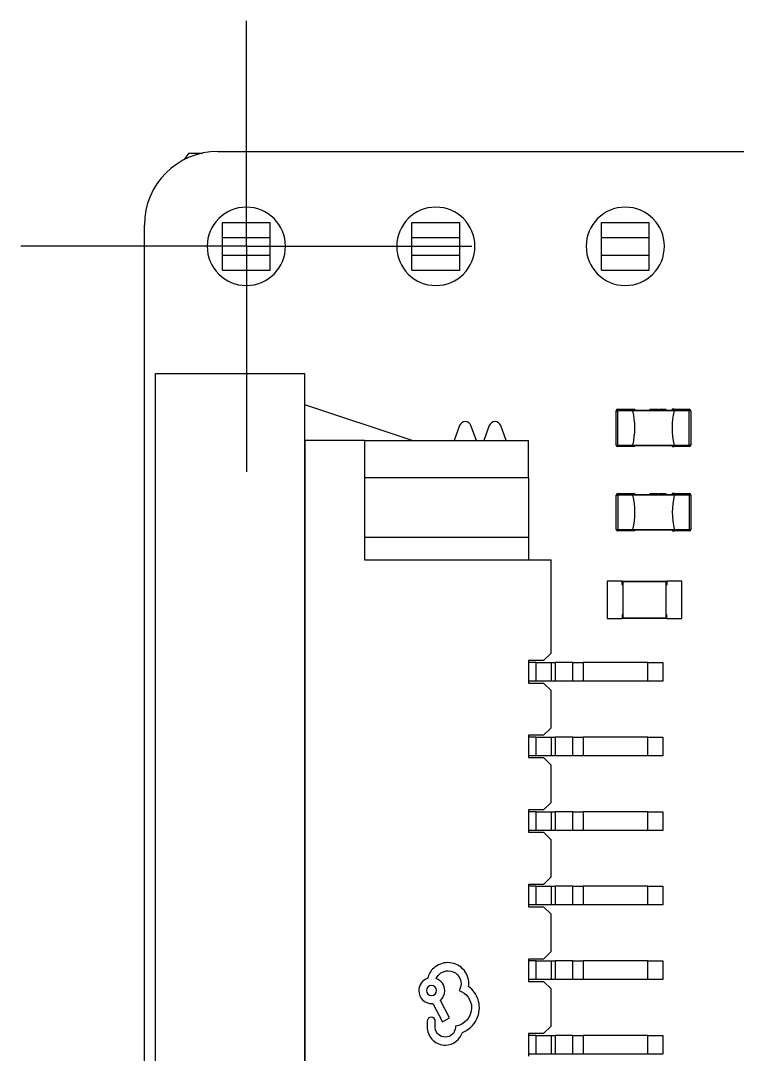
# Model space of a CAD drawing. Header units: millimetres. Extents: x 0 to 297, y 0 to 210.
# Drawn here: x 31.49 to 45.9, y 147.07 to 167.86 of the extents above; entities that cross this region are included whole.
import ezdxf

# ---------------------------------------------------------------- set-up
doc = ezdxf.new("R2010")
doc.units = ezdxf.units.MM
doc.layers.add('图框', color=7, linetype='Continuous')

# ---------------------------------------------------------------- blocks, each defined once
blk = doc.blocks.new('SW_CENTERMARKSYMBOL_2')
at = {"layer": '图框', "color": 0}
for p, q in [((0, 3.75), (0, 4.537)), ((0, 0), (0, 3.75)), ((-3.75, 0), (-4.537, 0)), ((0, 0), (-3.75, 0)), ((0, 0), (0, -3.75)), ((0, 0), (3.75, 0)), ((3.75, 0), (4.537, 0)), ((0, -3.75), (0, -4.537))]:
    blk.add_line(p, q, dxfattribs=at)

msp = doc.modelspace()

# ---------------------------------------------------------------- linework, layer by layer
at = {"color": 7, "linetype": 'Continuous', "lineweight": 25}
for p, q in [((34.877, 165.193), (34.775, 165.057)), ((34.877, 165.193), (35.151, 165.193)), ((35.462, 165.226), (135.962, 165.226)), ((35.552, 163.498), (35.552, 163.798)), ((35.552, 163.798), (36.512, 163.798)), ((36.512, 163.498), (36.512, 163.798)), ((39.362, 163.498), (39.362, 163.798)), ((39.362, 163.798), (40.322, 163.798)), ((40.322, 163.498), (40.322, 163.798)), ((43.172, 163.798), (44.132, 163.798)), ((43.172, 163.498), (43.172, 163.798)), ((44.132, 163.498), (44.132, 163.798)), ((33.981, 124.745), (33.981, 163.745)), ((35.552, 163.498), (36.512, 163.498)), ((35.552, 163.138), (35.552, 163.498)), ((36.512, 163.138), (36.512, 163.498)), ((39.362, 163.498), (40.322, 163.498)), ((39.362, 163.138), (39.362, 163.498)), ((40.322, 163.138), (40.322, 163.498)), ((43.172, 163.138), (43.172, 163.498)), ((43.172, 163.498), (44.132, 163.498)), ((44.132, 163.138), (44.132, 163.498)), ((35.552, 162.838), (35.552, 163.138)), ((35.552, 163.138), (36.512, 163.138)), ((36.512, 162.838), (36.512, 163.138)), ((39.362, 163.138), (40.322, 163.138)), ((39.362, 162.838), (39.362, 163.138)), ((40.322, 162.838), (40.322, 163.138)), ((43.172, 162.838), (43.172, 163.138)), ((43.172, 163.138), (44.132, 163.138)), ((44.132, 162.838), (44.132, 163.138)), ((35.552, 162.838), (36.512, 162.838)), ((39.362, 162.838), (40.322, 162.838)), ((43.172, 162.838), (44.132, 162.838)), ((34.208, 160.762), (37.208, 160.762)), ((34.208, 127.762), (34.208, 160.762)), ((37.208, 127.762), (37.208, 160.762)), ((39.368, 159.412), (37.208, 160.132)), ((43.468, 160.011), (43.498, 160.011)), ((43.468, 159.321), (43.468, 160.011)), ((43.498, 160.011), (43.498, 160.041)), ((43.498, 160.041), (43.802, 160.041)), ((43.498, 160.011), (43.498, 159.321)), ((43.802, 160.011), (43.498, 160.011)), ((43.796, 160.037), (43.799, 160.037)), ((43.799, 160.026), (43.796, 160.026)), ((43.799, 160.026), (43.799, 160.037)), ((43.802, 160.041), (43.843, 160.041)), ((43.802, 160.026), (44.633, 160.026)), ((44.633, 160.011), (43.802, 160.011)), ((43.843, 160.026), (43.843, 160.041)), ((44.142, 160.041), (44.142, 160.026)), ((44.142, 160.041), (44.153, 160.041)), ((44.153, 160.041), (44.153, 160.026)), ((44.153, 160.041), (44.158, 160.041)), ((44.158, 160.041), (44.158, 160.026)), ((44.158, 160.041), (44.169, 160.041)), ((44.169, 160.041), (44.169, 160.026)), ((44.171, 160.041), (44.171, 160.026)), ((44.176, 160.041), (44.176, 160.026)), ((44.176, 160.041), (44.179, 160.041)), ((44.18, 160.041), (44.18, 160.026)), ((44.18, 160.041), (44.192, 160.041)), ((44.192, 160.041), (44.192, 160.026)), ((44.192, 160.041), (44.196, 160.041)), ((44.196, 160.041), (44.196, 160.026)), ((44.196, 160.041), (44.208, 160.041)), ((44.208, 160.041), (44.208, 160.026)), ((44.208, 160.041), (44.208, 160.041)), ((44.209, 160.041), (44.209, 160.026)), ((44.214, 160.041), (44.214, 160.026)), ((44.225, 160.041), (44.225, 160.026)), ((44.225, 160.041), (44.234, 160.041)), ((44.234, 160.041), (44.234, 160.026)), ((44.234, 160.041), (44.239, 160.041)), ((44.239, 160.041), (44.239, 160.026)), ((44.239, 160.041), (44.24, 160.041)), ((44.24, 160.041), (44.24, 160.026)), ((44.24, 160.041), (44.241, 160.041)), ((44.241, 160.041), (44.241, 160.026)), ((44.241, 160.041), (44.256, 160.041)), ((44.256, 160.041), (44.256, 160.026)), ((44.257, 160.041), (44.257, 160.026)), ((44.257, 160.041), (44.257, 160.041)), ((44.26, 160.041), (44.26, 160.026)), ((44.262, 160.041), (44.262, 160.026)), ((44.27, 160.041), (44.27, 160.026)), ((44.271, 160.041), (44.273, 160.041)), ((44.281, 160.041), (44.281, 160.026)), ((44.282, 160.041), (44.282, 160.041)), ((44.285, 160.041), (44.285, 160.026)), ((44.286, 160.041), (44.286, 160.026)), ((44.286, 160.041), (44.299, 160.041)), ((44.286, 160.041), (44.286, 160.026)), ((44.286, 160.041), (44.286, 160.041)), ((44.299, 160.041), (44.299, 160.026)), ((44.299, 160.041), (44.303, 160.041)), ((44.303, 160.041), (44.303, 160.026)), ((44.327, 160.041), (44.327, 160.026)), ((44.349, 160.041), (44.349, 160.026)), ((44.361, 160.041), (44.361, 160.026)), ((44.39, 160.041), (44.39, 160.026)), ((44.416, 160.041), (44.416, 160.026)), ((44.426, 160.041), (44.426, 160.026)), ((44.431, 160.041), (44.431, 160.026)), ((44.456, 160.041), (44.456, 160.026)), ((44.466, 160.041), (44.466, 160.026)), ((44.593, 160.041), (44.593, 160.026)), ((44.633, 160.041), (44.593, 160.041)), ((44.633, 160.041), (44.938, 160.041)), ((44.938, 160.011), (44.633, 160.011)), ((44.636, 160.037), (44.639, 160.037)), ((44.636, 160.026), (44.636, 160.037)), ((44.639, 160.026), (44.636, 160.026)), ((44.938, 160.041), (44.938, 160.011)), ((44.938, 159.321), (44.938, 160.011)), ((44.968, 160.011), (44.938, 160.011)), ((44.968, 160.011), (44.968, 159.321)), ((40.317, 159.712), (40.208, 159.412)), ((40.658, 159.412), (40.548, 159.712)), ((40.917, 159.712), (40.808, 159.412)), ((41.258, 159.412), (41.148, 159.712)), ((37.208, 159.412), (37.208, 129.112)), ((38.408, 159.412), (37.208, 159.412)), ((38.408, 159.412), (38.408, 157.012)), ((38.408, 159.412), (41.708, 159.412)), ((41.708, 158.662), (41.708, 159.412)), ((43.468, 159.321), (43.498, 159.321)), ((43.498, 159.291), (43.498, 159.321)), ((43.498, 159.321), (43.802, 159.321)), ((43.802, 159.291), (43.498, 159.291)), ((43.796, 159.306), (43.799, 159.306)), ((43.799, 159.295), (43.796, 159.295)), ((43.799, 159.306), (43.799, 159.295)), ((43.802, 159.321), (44.633, 159.321)), ((44.633, 159.306), (43.802, 159.306)), ((43.843, 159.291), (43.802, 159.291)), ((43.843, 159.291), (43.843, 159.306)), ((44.593, 159.306), (44.593, 159.291)), ((44.593, 159.291), (44.633, 159.291)), ((44.633, 159.321), (44.938, 159.321)), ((44.938, 159.291), (44.633, 159.291)), ((44.636, 159.306), (44.639, 159.306)), ((44.636, 159.306), (44.636, 159.295)), ((44.639, 159.295), (44.636, 159.295)), ((44.938, 159.321), (44.938, 159.291)), ((44.968, 159.321), (44.938, 159.321)), ((38.408, 158.662), (38.408, 157.462)), ((41.708, 158.662), (38.408, 158.662)), ((41.708, 158.662), (41.708, 157.462)), ((43.471, 157.625), (43.471, 158.315)), ((43.471, 158.315), (43.501, 158.315)), ((43.501, 158.315), (43.501, 158.345)), ((43.501, 158.345), (43.806, 158.345)), ((43.501, 158.315), (43.501, 157.625)), ((43.806, 158.315), (43.501, 158.315)), ((43.8, 158.341), (43.802, 158.341)), ((43.802, 158.33), (43.8, 158.33)), ((43.802, 158.33), (43.802, 158.341)), ((43.806, 158.345), (43.846, 158.345)), ((43.806, 158.33), (44.636, 158.33)), ((44.636, 158.315), (43.806, 158.315)), ((43.846, 158.33), (43.846, 158.345)), ((44.145, 158.345), (44.145, 158.33)), ((44.145, 158.345), (44.157, 158.345)), ((44.157, 158.345), (44.157, 158.33)), ((44.157, 158.345), (44.161, 158.345)), ((44.161, 158.345), (44.161, 158.33)), ((44.161, 158.345), (44.173, 158.345)), ((44.173, 158.345), (44.173, 158.33)), ((44.175, 158.345), (44.175, 158.33)), ((44.179, 158.345), (44.179, 158.33)), ((44.179, 158.345), (44.183, 158.345)), ((44.184, 158.345), (44.184, 158.33)), ((44.184, 158.345), (44.195, 158.345)), ((44.195, 158.345), (44.195, 158.33)), ((44.195, 158.345), (44.199, 158.345)), ((44.199, 158.345), (44.199, 158.33)), ((44.199, 158.345), (44.211, 158.345)), ((44.211, 158.345), (44.211, 158.33)), ((44.211, 158.345), (44.212, 158.345)), ((44.213, 158.345), (44.213, 158.33)), ((44.217, 158.345), (44.217, 158.33)), ((44.229, 158.345), (44.229, 158.33)), ((44.229, 158.345), (44.238, 158.345)), ((44.238, 158.345), (44.238, 158.33)), ((44.238, 158.345), (44.242, 158.345)), ((44.242, 158.345), (44.242, 158.33)), ((44.242, 158.345), (44.243, 158.345)), ((44.243, 158.345), (44.243, 158.33)), ((44.243, 158.345), (44.244, 158.345)), ((44.244, 158.345), (44.244, 158.33)), ((44.244, 158.345), (44.26, 158.345)), ((44.26, 158.345), (44.26, 158.33)), ((44.26, 158.345), (44.261, 158.345)), ((44.261, 158.345), (44.261, 158.33)), ((44.263, 158.345), (44.263, 158.33)), ((44.266, 158.345), (44.266, 158.33)), ((44.273, 158.345), (44.273, 158.33)), ((44.275, 158.345), (44.276, 158.345)), ((44.284, 158.345), (44.284, 158.33)), ((44.286, 158.345), (44.286, 158.345)), ((44.289, 158.345), (44.289, 158.33)), ((44.29, 158.345), (44.29, 158.33)), ((44.29, 158.345), (44.302, 158.345)), ((44.29, 158.345), (44.29, 158.33)), ((44.29, 158.345), (44.29, 158.345)), ((44.302, 158.345), (44.302, 158.33)), ((44.302, 158.345), (44.306, 158.345)), ((44.306, 158.345), (44.306, 158.33)), ((44.331, 158.345), (44.331, 158.33)), ((44.352, 158.345), (44.352, 158.33)), ((44.364, 158.345), (44.364, 158.33)), ((44.394, 158.345), (44.394, 158.33)), ((44.42, 158.345), (44.42, 158.33)), ((44.429, 158.345), (44.429, 158.33)), ((44.434, 158.345), (44.434, 158.33)), ((44.459, 158.345), (44.459, 158.33)), ((44.469, 158.345), (44.469, 158.33)), ((44.596, 158.345), (44.596, 158.33)), ((44.636, 158.345), (44.596, 158.345)), ((44.636, 158.345), (44.941, 158.345)), ((44.941, 158.315), (44.636, 158.315)), ((44.64, 158.341), (44.643, 158.341)), ((44.64, 158.33), (44.64, 158.341)), ((44.643, 158.33), (44.64, 158.33)), ((44.941, 158.345), (44.941, 158.315)), ((44.941, 157.625), (44.941, 158.315)), ((44.971, 158.315), (44.941, 158.315)), ((44.971, 158.315), (44.971, 157.625)), ((43.471, 157.625), (43.501, 157.625)), ((43.501, 157.595), (43.501, 157.625)), ((43.501, 157.625), (43.806, 157.625)), ((43.806, 157.595), (43.501, 157.595)), ((43.8, 157.61), (43.802, 157.61)), ((43.802, 157.599), (43.8, 157.599)), ((43.802, 157.61), (43.802, 157.599)), ((43.806, 157.625), (44.636, 157.625)), ((44.636, 157.61), (43.806, 157.61)), ((43.846, 157.595), (43.806, 157.595)), ((43.846, 157.595), (43.846, 157.61)), ((44.596, 157.61), (44.596, 157.595)), ((44.596, 157.595), (44.636, 157.595)), ((44.636, 157.625), (44.941, 157.625)), ((44.941, 157.595), (44.636, 157.595)), ((44.64, 157.61), (44.643, 157.61)), ((44.64, 157.61), (44.64, 157.599)), ((44.643, 157.599), (44.64, 157.599)), ((44.971, 157.625), (44.941, 157.625)), ((44.941, 157.625), (44.941, 157.595)), ((41.708, 157.462), (38.408, 157.462)), ((41.708, 157.462), (41.708, 157.012)), ((38.408, 157.012), (42.158, 157.012)), ((42.158, 155.137), (42.158, 157.012)), ((43.589, 156.585), (43.289, 156.585)), ((43.289, 156.585), (43.289, 155.835)), ((43.589, 156.585), (43.604, 156.57)), ((43.589, 156.585), (44.489, 156.585)), ((43.589, 156.51), (43.589, 156.585)), ((43.589, 156.51), (43.596, 156.51)), ((43.604, 156.57), (43.604, 155.85)), ((44.474, 156.57), (43.604, 156.57)), ((44.474, 156.57), (44.489, 156.585)), ((44.474, 155.85), (44.474, 156.57)), ((44.481, 156.51), (44.489, 156.51)), ((44.489, 156.585), (44.489, 156.51)), ((44.789, 156.585), (44.489, 156.585)), ((44.789, 155.835), (44.789, 156.585)), ((43.589, 155.91), (43.589, 155.835)), ((43.596, 155.91), (43.589, 155.91)), ((44.489, 155.91), (44.481, 155.91)), ((44.489, 155.835), (44.489, 155.91)), ((43.289, 155.835), (43.589, 155.835)), ((43.589, 155.835), (43.604, 155.85)), ((44.489, 155.835), (43.589, 155.835)), ((43.604, 155.85), (44.474, 155.85)), ((43.751, 155.834), (43.751, 155.835)), ((43.772, 155.834), (43.772, 155.835)), ((43.822, 155.834), (43.822, 155.835)), ((43.832, 155.834), (43.832, 155.835)), ((43.851, 155.834), (43.851, 155.835)), ((43.903, 155.834), (43.903, 155.835)), ((43.962, 155.834), (43.962, 155.835)), ((43.985, 155.834), (43.985, 155.835)), ((44.028, 155.834), (44.028, 155.835)), ((44.077, 155.834), (44.077, 155.835)), ((44.078, 155.834), (44.077, 155.834)), ((44.078, 155.834), (44.078, 155.835)), ((44.078, 155.834), (44.078, 155.835)), ((44.078, 155.834), (44.078, 155.835)), ((44.078, 155.834), (44.078, 155.834)), ((44.086, 155.834), (44.078, 155.834)), ((44.078, 155.834), (44.078, 155.834)), ((44.086, 155.834), (44.086, 155.835)), ((44.11, 155.834), (44.086, 155.834)), ((44.11, 155.834), (44.11, 155.835)), ((44.113, 155.834), (44.113, 155.835)), ((44.122, 155.834), (44.122, 155.835)), ((44.14, 155.834), (44.137, 155.834)), ((44.144, 155.834), (44.144, 155.835)), ((44.159, 155.834), (44.159, 155.835)), ((44.163, 155.835), (44.163, 155.834)), ((44.163, 155.834), (44.163, 155.835)), ((44.163, 155.834), (44.163, 155.835)), ((44.163, 155.834), (44.163, 155.835)), ((44.168, 155.834), (44.168, 155.835)), ((44.17, 155.834), (44.168, 155.834)), ((44.17, 155.834), (44.17, 155.835)), ((44.171, 155.834), (44.17, 155.834)), ((44.171, 155.834), (44.171, 155.835)), ((44.202, 155.834), (44.171, 155.834)), ((44.202, 155.834), (44.202, 155.835)), ((44.203, 155.834), (44.202, 155.834)), ((44.203, 155.834), (44.203, 155.835)), ((44.205, 155.834), (44.203, 155.834)), ((44.205, 155.834), (44.205, 155.835)), ((44.215, 155.834), (44.205, 155.834)), ((44.215, 155.834), (44.215, 155.835)), ((44.215, 155.834), (44.215, 155.835)), ((44.215, 155.834), (44.215, 155.834)), ((44.233, 155.834), (44.215, 155.834)), ((44.233, 155.834), (44.233, 155.835)), ((44.238, 155.834), (44.233, 155.834)), ((44.256, 155.834), (44.256, 155.835)), ((44.265, 155.834), (44.265, 155.835)), ((44.268, 155.834), (44.266, 155.834)), ((44.268, 155.834), (44.268, 155.835)), ((44.291, 155.834), (44.268, 155.834)), ((44.291, 155.834), (44.291, 155.835)), ((44.3, 155.834), (44.291, 155.834)), ((44.3, 155.834), (44.3, 155.835)), ((44.323, 155.834), (44.3, 155.834)), ((44.323, 155.834), (44.323, 155.835)), ((44.331, 155.834), (44.331, 155.835)), ((44.34, 155.834), (44.34, 155.835)), ((44.343, 155.834), (44.343, 155.835)), ((44.367, 155.834), (44.343, 155.834)), ((44.367, 155.834), (44.367, 155.835)), ((44.376, 155.834), (44.367, 155.834)), ((44.376, 155.834), (44.376, 155.835)), ((44.398, 155.834), (44.376, 155.834)), ((44.398, 155.834), (44.398, 155.835)), ((44.474, 155.85), (44.489, 155.835)), ((44.489, 155.835), (44.789, 155.835)), ((42.008, 154.987), (42.158, 155.137)), ((42.008, 154.987), (41.708, 154.987)), ((41.708, 154.987), (41.708, 154.537)), ((41.858, 154.949), (41.708, 154.949)), ((41.858, 154.574), (41.858, 154.949)), ((41.858, 154.949), (42.158, 154.949)), ((42.158, 154.949), (42.158, 154.574)), ((42.158, 154.949), (42.245, 154.949)), ((42.245, 154.949), (42.245, 154.574)), ((42.595, 154.949), (42.245, 154.949)), ((42.595, 154.574), (42.595, 154.949)), ((42.595, 154.949), (42.807, 154.949)), ((42.807, 154.949), (42.807, 154.574)), ((44.108, 154.949), (42.807, 154.949)), ((44.108, 154.574), (44.108, 154.949)), ((44.108, 154.949), (44.408, 154.949)), ((44.408, 154.949), (44.408, 154.574)), ((41.858, 154.574), (41.708, 154.574)), ((41.708, 154.537), (42.008, 154.537)), ((42.158, 154.574), (41.858, 154.574)), ((42.158, 154.387), (42.008, 154.537)), ((42.245, 154.574), (42.158, 154.574)), ((42.595, 154.574), (42.245, 154.574)), ((42.807, 154.574), (42.595, 154.574)), ((44.108, 154.574), (42.807, 154.574)), ((44.408, 154.574), (44.108, 154.574)), ((42.158, 153.637), (42.158, 154.387)), ((42.008, 153.487), (42.158, 153.637)), ((42.008, 153.487), (41.708, 153.487)), ((41.708, 153.487), (41.708, 153.037)), ((41.858, 153.449), (41.708, 153.449)), ((41.858, 153.074), (41.858, 153.449)), ((41.858, 153.449), (42.158, 153.449)), ((42.158, 153.449), (42.158, 153.074)), ((42.158, 153.449), (42.245, 153.449)), ((42.245, 153.449), (42.245, 153.074)), ((42.595, 153.449), (42.245, 153.449)), ((42.595, 153.074), (42.595, 153.449)), ((42.595, 153.449), (42.807, 153.449)), ((42.807, 153.449), (42.807, 153.074)), ((44.108, 153.449), (42.807, 153.449)), ((44.108, 153.074), (44.108, 153.449)), ((44.108, 153.449), (44.408, 153.449)), ((44.408, 153.449), (44.408, 153.074)), ((41.858, 153.074), (41.708, 153.074)), ((41.708, 153.037), (42.008, 153.037)), ((42.158, 153.074), (41.858, 153.074)), ((42.158, 152.887), (42.008, 153.037)), ((42.245, 153.074), (42.158, 153.074)), ((42.595, 153.074), (42.245, 153.074)), ((42.807, 153.074), (42.595, 153.074)), ((44.108, 153.074), (42.807, 153.074)), ((44.408, 153.074), (44.108, 153.074)), ((42.158, 152.137), (42.158, 152.887)), ((42.008, 151.987), (41.708, 151.987)), ((41.708, 151.987), (41.708, 151.537)), ((41.858, 151.949), (41.708, 151.949)), ((41.858, 151.574), (41.858, 151.949)), ((41.858, 151.949), (42.158, 151.949)), ((42.008, 151.987), (42.158, 152.137)), ((42.158, 151.949), (42.158, 151.574)), ((42.158, 151.949), (42.245, 151.949)), ((42.245, 151.949), (42.245, 151.574)), ((42.595, 151.949), (42.245, 151.949)), ((42.595, 151.574), (42.595, 151.949)), ((42.595, 151.949), (42.807, 151.949)), ((42.807, 151.949), (42.807, 151.574)), ((44.108, 151.949), (42.807, 151.949)), ((44.108, 151.574), (44.108, 151.949)), ((44.108, 151.949), (44.408, 151.949)), ((44.408, 151.949), (44.408, 151.574)), ((41.858, 151.574), (41.708, 151.574)), ((41.708, 151.537), (42.008, 151.537)), ((42.158, 151.574), (41.858, 151.574)), ((42.158, 151.387), (42.008, 151.537)), ((42.245, 151.574), (42.158, 151.574)), ((42.595, 151.574), (42.245, 151.574)), ((42.807, 151.574), (42.595, 151.574)), ((44.108, 151.574), (42.807, 151.574)), ((44.408, 151.574), (44.108, 151.574)), ((42.158, 150.637), (42.158, 151.387)), ((42.008, 150.487), (41.708, 150.487)), ((41.708, 150.487), (41.708, 150.037)), ((42.008, 150.487), (42.158, 150.637)), ((41.858, 150.449), (41.708, 150.449)), ((41.858, 150.074), (41.858, 150.449)), ((41.858, 150.449), (42.158, 150.449)), ((42.158, 150.449), (42.158, 150.074)), ((42.158, 150.449), (42.245, 150.449)), ((42.245, 150.449), (42.245, 150.074)), ((42.595, 150.449), (42.245, 150.449)), ((42.595, 150.074), (42.595, 150.449)), ((42.595, 150.449), (42.807, 150.449)), ((42.807, 150.449), (42.807, 150.074)), ((44.108, 150.449), (42.807, 150.449)), ((44.108, 150.074), (44.108, 150.449)), ((44.108, 150.449), (44.408, 150.449)), ((44.408, 150.449), (44.408, 150.074)), ((41.858, 150.074), (41.708, 150.074)), ((42.158, 150.074), (41.858, 150.074)), ((42.245, 150.074), (42.158, 150.074)), ((42.595, 150.074), (42.245, 150.074)), ((42.807, 150.074), (42.595, 150.074)), ((44.108, 150.074), (42.807, 150.074)), ((44.408, 150.074), (44.108, 150.074)), ((41.708, 150.037), (42.008, 150.037)), ((42.158, 149.887), (42.008, 150.037)), ((42.158, 149.137), (42.158, 149.887)), ((42.008, 148.987), (42.158, 149.137)), ((42.008, 148.987), (41.708, 148.987)), ((41.708, 148.987), (41.708, 148.537)), ((41.858, 148.949), (41.708, 148.949)), ((41.858, 148.574), (41.858, 148.949)), ((41.858, 148.949), (42.158, 148.949)), ((42.158, 148.949), (42.158, 148.574)), ((42.158, 148.949), (42.245, 148.949)), ((42.245, 148.949), (42.245, 148.574)), ((42.595, 148.949), (42.245, 148.949)), ((42.595, 148.574), (42.595, 148.949)), ((42.595, 148.949), (42.807, 148.949)), ((42.807, 148.949), (42.807, 148.574)), ((44.108, 148.949), (42.807, 148.949)), ((44.108, 148.574), (44.108, 148.949)), ((44.108, 148.949), (44.408, 148.949)), ((44.408, 148.949), (44.408, 148.574)), ((41.858, 148.574), (41.708, 148.574)), ((41.708, 148.537), (42.008, 148.537)), ((42.158, 148.574), (41.858, 148.574)), ((42.158, 148.387), (42.008, 148.537)), ((42.245, 148.574), (42.158, 148.574)), ((42.595, 148.574), (42.245, 148.574)), ((42.807, 148.574), (42.595, 148.574)), ((44.108, 148.574), (42.807, 148.574)), ((44.408, 148.574), (44.108, 148.574)), ((42.158, 147.637), (42.158, 148.387)), ((39.759, 148.09), (39.785, 148.09)), ((39.785, 148.09), (39.978, 147.725)), ((40.116, 147.806), (39.934, 148.155)), ((39.978, 147.725), (40.116, 147.806)), ((39.671, 147.741), (39.671, 147.588)), ((39.829, 147.603), (39.829, 147.72)), ((40.236, 147.64), (40.236, 147.619)), ((42.008, 147.487), (42.158, 147.637)), ((42.008, 147.487), (41.708, 147.487)), ((41.708, 147.487), (41.708, 147.037)), ((41.858, 147.449), (41.708, 147.449)), ((41.858, 147.074), (41.858, 147.449)), ((41.858, 147.449), (42.158, 147.449)), ((42.158, 147.449), (42.158, 147.074)), ((42.158, 147.449), (42.245, 147.449)), ((42.245, 147.449), (42.245, 147.074)), ((42.595, 147.449), (42.245, 147.449)), ((42.595, 147.074), (42.595, 147.449)), ((42.595, 147.449), (42.807, 147.449)), ((42.807, 147.449), (42.807, 147.074)), ((44.108, 147.449), (42.807, 147.449)), ((44.108, 147.074), (44.108, 147.449)), ((44.108, 147.449), (44.408, 147.449)), ((44.408, 147.449), (44.408, 147.074)), ((41.858, 147.074), (41.708, 147.074)), ((42.158, 147.074), (41.858, 147.074)), ((42.245, 147.074), (42.158, 147.074)), ((42.595, 147.074), (42.245, 147.074)), ((42.807, 147.074), (42.595, 147.074)), ((44.108, 147.074), (42.807, 147.074)), ((44.408, 147.074), (44.108, 147.074))]:
    msp.add_line(p, q, dxfattribs=at)
for centre, radius, start, end in [((35.462, 163.745), 1.481, 90, 180), ((36.032, 163.318), 0.787, 0, 180), ((39.842, 163.318), 0.787, 0, 180), ((43.652, 163.318), 0.787, 0, 180), ((36.032, 163.318), 0.787, 180, 0), ((39.842, 163.318), 0.787, 180, 0), ((43.652, 163.318), 0.787, 180, 0), ((43.498, 160.011), 0.03, 90, 180), ((42.343, 159.666), 1.5, 346.7029, 13.2971), ((46.093, 159.666), 1.5, 166.7029, 193.2971), ((44.938, 160.011), 0.03, 0, 90), ((40.433, 159.67), 0.123, 20, 160), ((41.033, 159.67), 0.123, 20, 160), ((43.498, 159.321), 0.03, 180, 270), ((44.938, 159.321), 0.03, 270, 0), ((43.501, 158.315), 0.03, 90, 180), ((42.346, 157.97), 1.5, 346.7029, 13.2971), ((46.096, 157.97), 1.5, 166.7029, 193.2971), ((44.941, 158.315), 0.03, 0, 90), ((43.501, 157.625), 0.03, 180, 270), ((44.941, 157.625), 0.03, 270, 0)]:
    msp.add_arc(centre, radius, start, end, dxfattribs=at)
for points in [[(43.797, 160.033), (43.797, 160.034), (43.796, 160.036), (43.796, 160.037)], [(43.796, 160.026), (43.796, 160.029), (43.797, 160.031), (43.797, 160.033)], [(43.797, 160.033), (43.798, 160.03), (43.798, 160.028), (43.799, 160.026)], [(43.799, 160.037), (43.8, 160.04), (43.801, 160.041), (43.802, 160.041)], [(43.802, 160.011), (43.801, 160.017), (43.8, 160.022), (43.799, 160.026)], [(43.8, 160.022), (43.801, 160.025), (43.801, 160.026), (43.802, 160.026)], [(44.171, 160.041), (44.171, 160.041), (44.173, 160.041), (44.176, 160.041)], [(44.209, 160.041), (44.209, 160.041), (44.211, 160.041), (44.214, 160.041)], [(44.214, 160.041), (44.217, 160.041), (44.221, 160.041), (44.225, 160.041)], [(44.257, 160.041), (44.259, 160.041), (44.26, 160.041), (44.26, 160.041)], [(44.262, 160.041), (44.264, 160.041), (44.267, 160.041), (44.27, 160.041)], [(44.27, 160.041), (44.274, 160.041), (44.278, 160.041), (44.281, 160.041)], [(44.281, 160.041), (44.284, 160.041), (44.285, 160.041), (44.285, 160.041)], [(44.327, 160.041), (44.328, 160.041), (44.337, 160.041), (44.349, 160.041)], [(44.349, 160.041), (44.351, 160.041), (44.355, 160.041), (44.361, 160.041)], [(44.361, 160.041), (44.369, 160.041), (44.379, 160.041), (44.39, 160.041)], [(44.39, 160.041), (44.4, 160.041), (44.409, 160.041), (44.416, 160.041)], [(44.416, 160.041), (44.42, 160.041), (44.423, 160.041), (44.426, 160.041)], [(44.426, 160.041), (44.427, 160.041), (44.429, 160.041), (44.431, 160.041)], [(44.431, 160.041), (44.44, 160.041), (44.449, 160.041), (44.456, 160.041)], [(44.456, 160.041), (44.462, 160.041), (44.466, 160.041), (44.466, 160.041)], [(44.636, 160.037), (44.635, 160.04), (44.634, 160.041), (44.633, 160.041)], [(44.633, 160.011), (44.634, 160.017), (44.635, 160.022), (44.636, 160.026)], [(44.633, 160.026), (44.634, 160.026), (44.635, 160.025), (44.635, 160.022)], [(44.636, 160.026), (44.637, 160.028), (44.637, 160.03), (44.638, 160.033)], [(44.638, 160.033), (44.638, 160.034), (44.639, 160.036), (44.639, 160.037)], [(44.639, 160.026), (44.639, 160.029), (44.638, 160.031), (44.638, 160.033)], [(43.797, 159.3), (43.797, 159.302), (43.796, 159.304), (43.796, 159.306)], [(43.796, 159.295), (43.796, 159.297), (43.797, 159.298), (43.797, 159.3)], [(43.797, 159.3), (43.798, 159.302), (43.798, 159.304), (43.799, 159.306)], [(43.799, 159.306), (43.8, 159.311), (43.801, 159.316), (43.802, 159.321)], [(43.802, 159.291), (43.801, 159.291), (43.8, 159.293), (43.799, 159.295)], [(43.802, 159.306), (43.801, 159.306), (43.801, 159.308), (43.8, 159.311)], [(44.636, 159.306), (44.635, 159.311), (44.634, 159.316), (44.633, 159.321)], [(44.635, 159.311), (44.635, 159.308), (44.634, 159.306), (44.633, 159.306)], [(44.633, 159.291), (44.634, 159.291), (44.635, 159.293), (44.636, 159.295)], [(44.636, 159.306), (44.637, 159.304), (44.637, 159.302), (44.638, 159.3)], [(44.638, 159.3), (44.638, 159.302), (44.639, 159.304), (44.639, 159.306)], [(44.639, 159.295), (44.639, 159.297), (44.638, 159.298), (44.638, 159.3)], [(43.801, 158.336), (43.8, 158.338), (43.8, 158.339), (43.8, 158.341)], [(43.8, 158.33), (43.8, 158.332), (43.8, 158.334), (43.801, 158.336)], [(43.801, 158.336), (43.801, 158.334), (43.802, 158.332), (43.802, 158.33)], [(43.802, 158.341), (43.803, 158.343), (43.805, 158.345), (43.806, 158.345)], [(43.806, 158.315), (43.805, 158.32), (43.803, 158.325), (43.802, 158.33)], [(43.803, 158.325), (43.804, 158.328), (43.805, 158.33), (43.806, 158.33)], [(44.175, 158.345), (44.175, 158.345), (44.176, 158.345), (44.179, 158.345)], [(44.213, 158.345), (44.213, 158.345), (44.214, 158.345), (44.217, 158.345)], [(44.217, 158.345), (44.22, 158.345), (44.224, 158.345), (44.229, 158.345)], [(44.261, 158.345), (44.262, 158.345), (44.263, 158.345), (44.263, 158.345)], [(44.266, 158.345), (44.268, 158.345), (44.27, 158.345), (44.273, 158.345)], [(44.273, 158.345), (44.278, 158.345), (44.281, 158.345), (44.284, 158.345)], [(44.284, 158.345), (44.287, 158.345), (44.289, 158.345), (44.289, 158.345)], [(44.331, 158.345), (44.331, 158.345), (44.34, 158.345), (44.352, 158.345)], [(44.352, 158.345), (44.355, 158.345), (44.359, 158.345), (44.364, 158.345)], [(44.364, 158.345), (44.372, 158.345), (44.383, 158.345), (44.394, 158.345)], [(44.394, 158.345), (44.403, 158.345), (44.412, 158.345), (44.42, 158.345)], [(44.42, 158.345), (44.423, 158.345), (44.426, 158.345), (44.429, 158.345)], [(44.429, 158.345), (44.431, 158.345), (44.433, 158.345), (44.434, 158.345)], [(44.434, 158.345), (44.444, 158.345), (44.452, 158.345), (44.459, 158.345)], [(44.459, 158.345), (44.466, 158.345), (44.469, 158.345), (44.469, 158.345)], [(44.64, 158.341), (44.639, 158.343), (44.638, 158.345), (44.636, 158.345)], [(44.636, 158.315), (44.638, 158.32), (44.639, 158.325), (44.64, 158.33)], [(44.636, 158.33), (44.637, 158.33), (44.638, 158.328), (44.639, 158.325)], [(44.64, 158.33), (44.64, 158.332), (44.641, 158.334), (44.642, 158.336)], [(44.642, 158.336), (44.642, 158.338), (44.642, 158.339), (44.643, 158.341)], [(44.643, 158.33), (44.642, 158.332), (44.642, 158.334), (44.642, 158.336)], [(43.801, 157.603), (43.8, 157.605), (43.8, 157.607), (43.8, 157.61)], [(43.8, 157.599), (43.8, 157.6), (43.8, 157.602), (43.801, 157.603)], [(43.801, 157.603), (43.801, 157.605), (43.802, 157.608), (43.802, 157.61)], [(43.802, 157.61), (43.803, 157.614), (43.805, 157.619), (43.806, 157.625)], [(43.806, 157.595), (43.805, 157.595), (43.803, 157.596), (43.802, 157.599)], [(43.806, 157.61), (43.805, 157.61), (43.804, 157.611), (43.803, 157.614)], [(44.64, 157.61), (44.639, 157.614), (44.638, 157.619), (44.636, 157.625)], [(44.639, 157.614), (44.638, 157.611), (44.637, 157.61), (44.636, 157.61)], [(44.636, 157.595), (44.638, 157.595), (44.639, 157.596), (44.64, 157.599)], [(44.64, 157.61), (44.64, 157.608), (44.641, 157.605), (44.642, 157.603)], [(44.642, 157.603), (44.642, 157.605), (44.642, 157.607), (44.643, 157.61)], [(44.643, 157.599), (44.642, 157.6), (44.642, 157.602), (44.642, 157.603)], [(43.832, 155.834), (43.828, 155.834), (43.825, 155.834), (43.822, 155.834)], [(44.159, 155.834), (44.155, 155.834), (44.15, 155.834), (44.144, 155.834)], [(44.168, 155.834), (44.165, 155.834), (44.163, 155.834), (44.163, 155.834)], [(40.085, 148.915), (39.98, 148.915), (39.879, 148.876), (39.801, 148.806)], [(40.381, 148.793), (40.303, 148.871), (40.196, 148.915), (40.085, 148.915)], [(39.801, 148.806), (39.738, 148.748), (39.697, 148.678), (39.676, 148.597)], [(39.85, 148.595), (39.892, 148.686), (39.983, 148.751), (40.09, 148.751)], [(40.09, 148.751), (40.233, 148.751), (40.35, 148.634), (40.35, 148.491)], [(40.506, 148.493), (40.506, 148.605), (40.462, 148.712), (40.381, 148.793)], [(39.676, 148.597), (39.572, 148.564), (39.499, 148.465), (39.499, 148.35)], [(40.022, 148.35), (40.022, 148.462), (39.949, 148.558), (39.85, 148.595)], [(40.35, 148.491), (40.35, 148.441), (40.334, 148.392), (40.311, 148.353)], [(40.501, 148.433), (40.504, 148.454), (40.506, 148.472), (40.506, 148.493)], [(40.616, 148.319), (40.584, 148.363), (40.545, 148.4), (40.501, 148.433)], [(39.499, 148.35), (39.499, 148.207), (39.616, 148.09), (39.759, 148.09)], [(39.934, 148.155), (39.988, 148.202), (40.022, 148.272), (40.022, 148.35)], [(40.311, 148.353), (40.457, 148.303), (40.561, 148.168), (40.561, 148.004)], [(40.717, 148.007), (40.717, 148.121), (40.681, 148.228), (40.616, 148.319)], [(40.561, 148.004), (40.561, 147.817), (40.418, 147.66), (40.236, 147.64)], [(40.582, 147.653), (40.668, 147.752), (40.717, 147.876), (40.717, 148.007)], [(39.751, 147.817), (39.71, 147.817), (39.673, 147.783), (39.671, 147.741)], [(39.832, 147.736), (39.832, 147.78), (39.796, 147.817), (39.751, 147.817)], [(39.671, 147.588), (39.679, 147.496), (39.72, 147.413), (39.788, 147.351)], [(39.829, 147.72), (39.829, 147.725), (39.832, 147.731), (39.832, 147.736)], [(40.033, 147.416), (39.926, 147.416), (39.837, 147.496), (39.829, 147.603)], [(40.236, 147.619), (40.236, 147.507), (40.144, 147.416), (40.033, 147.416)], [(40.376, 147.512), (40.454, 147.541), (40.524, 147.59), (40.582, 147.653)], [(40.035, 147.254), (40.191, 147.257), (40.329, 147.364), (40.376, 147.512)], [(39.788, 147.351), (39.856, 147.288), (39.944, 147.254), (40.035, 147.254)]]:
    msp.add_open_spline(points, degree=3, dxfattribs=at)
for points, knots in [([(44.119, 155.834), (44.118, 155.834), (44.117, 155.834), (44.117, 155.834), (44.117, 155.834)], [0, 0, 0, 0, 0.168088, 1, 1, 1, 1]), ([(39.858, 148.353), (39.858, 148.407), (39.814, 148.454), (39.699, 148.454), (39.655, 148.407), (39.655, 148.353)], [0, 0, 0, 0, 0.5, 0.5, 1, 1, 1, 1]), ([(39.655, 148.353), (39.655, 148.296), (39.699, 148.251), (39.814, 148.251), (39.858, 148.298), (39.858, 148.353)], [0, 0, 0, 0, 0.5, 0.5, 1, 1, 1, 1])]:
    msp.add_open_spline(points, degree=3, knots=knots, dxfattribs=at)

# ---------------------------------------------------------------- block references
at = {"layer": '图框'}
msp.add_blockref('SW_CENTERMARKSYMBOL_2', (36.032, 163.318), dxfattribs=at)

doc.saveas('drawing.dxf')
